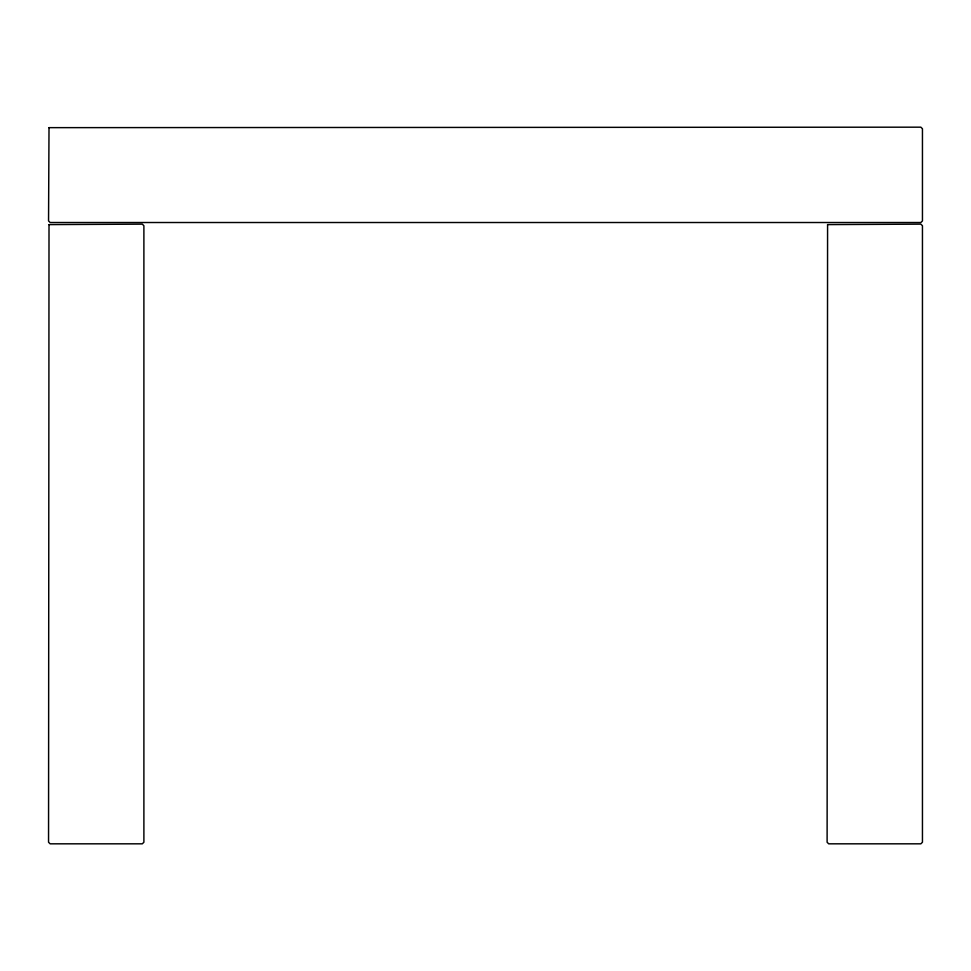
<?xml version="1.0" encoding="UTF-8"?>
<svg xmlns="http://www.w3.org/2000/svg" width="971" height="971" viewBox="0 0 971 971"><rect width="100%" height="100%" fill="white"/><g stroke="black" fill="none" stroke-linecap="round" stroke-linejoin="round"><path stroke-width="1.46" d="M49.011 127.65L48.55 220.927L50.14 222.517L920.86 222.517L922.45 220.927L922.45 128.767L920.86 127.177L49.011 127.65M49.011 224.604L48.55 842.233L50.14 843.823L142.3 843.823L143.89 842.233L143.89 225.733L142.3 224.143L49.011 224.604M827.583 224.604L827.11 842.233L828.7 843.823L920.86 843.823L922.45 842.233L922.45 225.733L920.86 224.143L827.583 224.604"/></g></svg>
